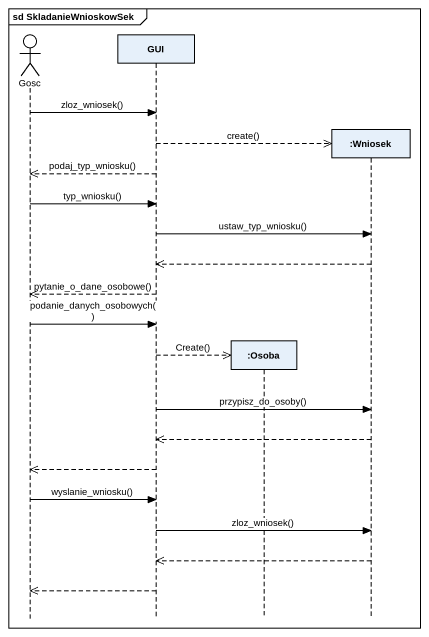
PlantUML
@startuml
mainframe sd SkladanieWnioskowSek
hide footbox
actor Gosc
participant GUI
participant ":Osoba" as Osoba
participant ":Wniosek" as Wniosek

Gosc -> GUI : zloz_wniosek()
GUI -->> Wniosek ** : create()
GUI -->> Gosc : podaj_typ_wniosku()
Gosc -> GUI : typ_wniosku()
GUI -> Wniosek : ustaw_typ_wniosku()
Wniosek -->> GUI
GUI -->> Gosc : pytanie_o_dane_osobowe()
Gosc -> GUI : podanie_danych_osobowych()
GUI -->> Osoba ** : Create()
GUI -> Wniosek : przypisz_do_osoby()
Wniosek -->> GUI
GUI -->> Gosc
Gosc -> GUI : wyslanie_wniosku()
GUI -> Wniosek : zloz_wniosek()
Wniosek -->> GUI
GUI -->> Gosc
@enduml
